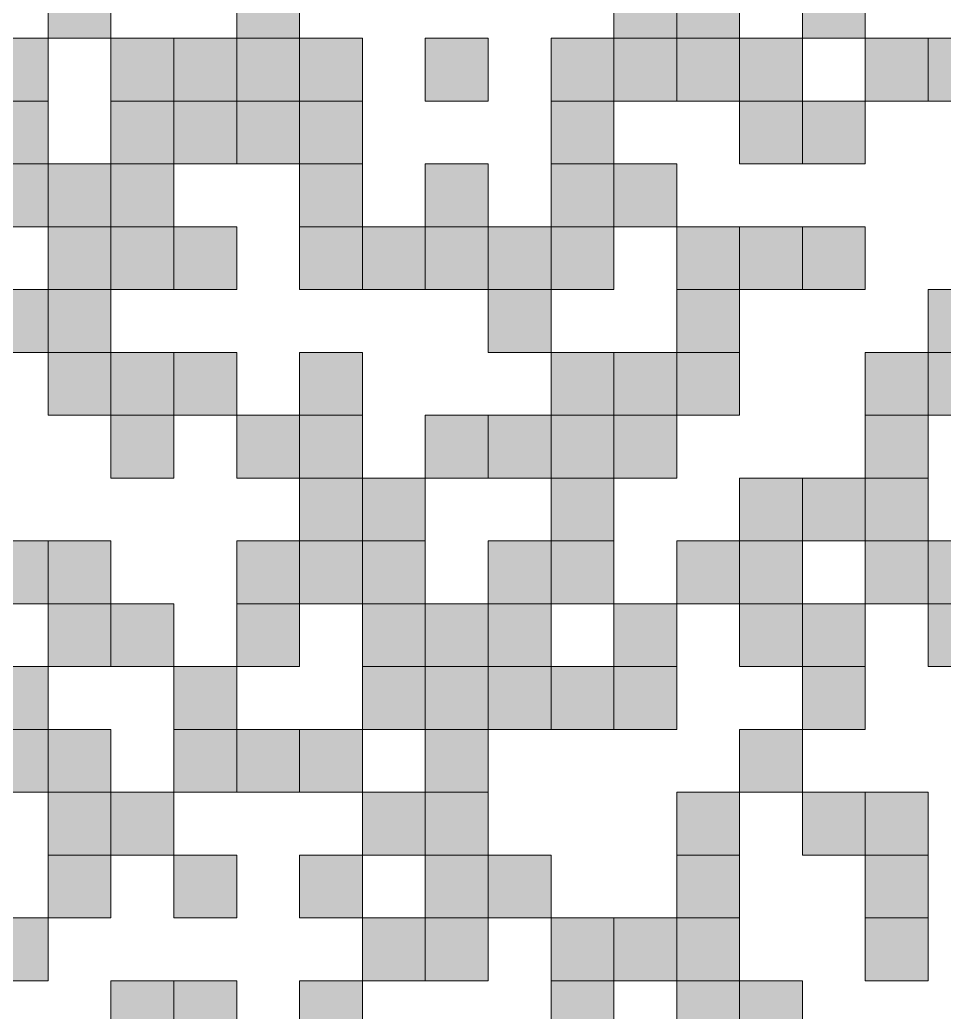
# Model space of a CAD drawing. Header units: inches. Extents: x -69 to 366, y -28 to 237.
# Drawn here: x 166.1 to 182.53, y 204.77 to 222.42 of the extents above; entities that cross this region are included whole.
import ezdxf

# ---------------------------------------------------------------- set-up
doc = ezdxf.new("R2010")
doc.units = ezdxf.units.IN
doc.header["$MEASUREMENT"] = 0
doc.layers.add('Graba Raster', color=2, linetype='Continuous')

msp = doc.modelspace()

# ---------------------------------------------------------------- hatches: boundary and pattern name
at = {"layer": 'Graba Raster', "true_color": 0xffffff}
h = msp.add_hatch(color=7, dxfattribs=at)
h.dxf.hatch_style = 2
h.paths.add_polyline_path([(166.602, 223.207), (167.719, 223.207), (167.719, 222.089), (166.602, 222.089)])
h = msp.add_hatch(color=7, dxfattribs=at)
h.dxf.hatch_style = 2
h.paths.add_polyline_path([(169.955, 223.207), (171.072, 223.207), (171.072, 222.089), (169.955, 222.089)])
h = msp.add_hatch(color=7, dxfattribs=at)
h.dxf.hatch_style = 2
h.paths.add_polyline_path([(176.66, 223.207), (177.778, 223.207), (177.778, 222.089), (176.66, 222.089)])
h = msp.add_hatch(color=7, dxfattribs=at)
h.dxf.hatch_style = 2
h.paths.add_polyline_path([(177.778, 223.207), (178.896, 223.207), (178.896, 222.089), (177.778, 222.089)])
h = msp.add_hatch(color=7, dxfattribs=at)
h.dxf.hatch_style = 2
h.paths.add_polyline_path([(180.013, 223.207), (181.131, 223.207), (181.131, 222.089), (180.013, 222.089)])
h = msp.add_hatch(color=7, dxfattribs=at)
h.dxf.hatch_style = 2
h.paths.add_polyline_path([(165.484, 222.089), (166.602, 222.089), (166.602, 220.972), (165.484, 220.972)])
h = msp.add_hatch(color=7, dxfattribs=at)
h.dxf.hatch_style = 2
h.paths.add_polyline_path([(167.719, 222.089), (168.837, 222.089), (168.837, 220.972), (167.719, 220.972)])
h = msp.add_hatch(color=7, dxfattribs=at)
h.dxf.hatch_style = 2
h.paths.add_polyline_path([(168.837, 222.089), (169.955, 222.089), (169.955, 220.972), (168.837, 220.972)])
h = msp.add_hatch(color=7, dxfattribs=at)
h.dxf.hatch_style = 2
h.paths.add_polyline_path([(169.955, 222.089), (171.072, 222.089), (171.072, 220.972), (169.955, 220.972)])
h = msp.add_hatch(color=7, dxfattribs=at)
h.dxf.hatch_style = 2
h.paths.add_polyline_path([(171.072, 222.089), (172.19, 222.089), (172.19, 220.972), (171.072, 220.972)])
h = msp.add_hatch(color=7, dxfattribs=at)
h.dxf.hatch_style = 2
h.paths.add_polyline_path([(173.308, 222.089), (174.425, 222.089), (174.425, 220.972), (173.308, 220.972)])
h = msp.add_hatch(color=7, dxfattribs=at)
h.dxf.hatch_style = 2
h.paths.add_polyline_path([(175.543, 222.089), (176.66, 222.089), (176.66, 220.972), (175.543, 220.972)])
h = msp.add_hatch(color=7, dxfattribs=at)
h.dxf.hatch_style = 2
h.paths.add_polyline_path([(176.66, 222.089), (177.778, 222.089), (177.778, 220.972), (176.66, 220.972)])
h = msp.add_hatch(color=7, dxfattribs=at)
h.dxf.hatch_style = 2
h.paths.add_polyline_path([(177.778, 222.089), (178.896, 222.089), (178.896, 220.972), (177.778, 220.972)])
h = msp.add_hatch(color=7, dxfattribs=at)
h.dxf.hatch_style = 2
h.paths.add_polyline_path([(178.896, 222.089), (180.013, 222.089), (180.013, 220.972), (178.896, 220.972)])
h = msp.add_hatch(color=7, dxfattribs=at)
h.dxf.hatch_style = 2
h.paths.add_polyline_path([(181.131, 222.089), (182.249, 222.089), (182.249, 220.972), (181.131, 220.972)])
h = msp.add_hatch(color=7, dxfattribs=at)
h.dxf.hatch_style = 2
h.paths.add_polyline_path([(182.249, 222.089), (183.366, 222.089), (183.366, 220.972), (182.249, 220.972)])
h = msp.add_hatch(color=7, dxfattribs=at)
h.dxf.hatch_style = 2
h.paths.add_polyline_path([(165.484, 220.972), (166.602, 220.972), (166.602, 219.854), (165.484, 219.854)])
h = msp.add_hatch(color=7, dxfattribs=at)
h.dxf.hatch_style = 2
h.paths.add_polyline_path([(167.719, 220.972), (168.837, 220.972), (168.837, 219.854), (167.719, 219.854)])
h = msp.add_hatch(color=7, dxfattribs=at)
h.dxf.hatch_style = 2
h.paths.add_polyline_path([(168.837, 220.972), (169.955, 220.972), (169.955, 219.854), (168.837, 219.854)])
h = msp.add_hatch(color=7, dxfattribs=at)
h.dxf.hatch_style = 2
h.paths.add_polyline_path([(169.955, 220.972), (171.072, 220.972), (171.072, 219.854), (169.955, 219.854)])
h = msp.add_hatch(color=7, dxfattribs=at)
h.dxf.hatch_style = 2
h.paths.add_polyline_path([(171.072, 220.972), (172.19, 220.972), (172.19, 219.854), (171.072, 219.854)])
h = msp.add_hatch(color=7, dxfattribs=at)
h.dxf.hatch_style = 2
h.paths.add_polyline_path([(175.543, 220.972), (176.66, 220.972), (176.66, 219.854), (175.543, 219.854)])
h = msp.add_hatch(color=7, dxfattribs=at)
h.dxf.hatch_style = 2
h.paths.add_polyline_path([(178.896, 220.972), (180.013, 220.972), (180.013, 219.854), (178.896, 219.854)])
h = msp.add_hatch(color=7, dxfattribs=at)
h.dxf.hatch_style = 2
h.paths.add_polyline_path([(180.013, 220.972), (181.131, 220.972), (181.131, 219.854), (180.013, 219.854)])
h = msp.add_hatch(color=7, dxfattribs=at)
h.dxf.hatch_style = 2
h.paths.add_polyline_path([(165.484, 219.854), (166.602, 219.854), (166.602, 218.736), (165.484, 218.736)])
h = msp.add_hatch(color=7, dxfattribs=at)
h.dxf.hatch_style = 2
h.paths.add_polyline_path([(166.602, 219.854), (167.719, 219.854), (167.719, 218.736), (166.602, 218.736)])
h = msp.add_hatch(color=7, dxfattribs=at)
h.dxf.hatch_style = 2
h.paths.add_polyline_path([(167.719, 219.854), (168.837, 219.854), (168.837, 218.736), (167.719, 218.736)])
h = msp.add_hatch(color=7, dxfattribs=at)
h.dxf.hatch_style = 2
h.paths.add_polyline_path([(171.072, 219.854), (172.19, 219.854), (172.19, 218.736), (171.072, 218.736)])
h = msp.add_hatch(color=7, dxfattribs=at)
h.dxf.hatch_style = 2
h.paths.add_polyline_path([(173.308, 219.854), (174.425, 219.854), (174.425, 218.736), (173.308, 218.736)])
h = msp.add_hatch(color=7, dxfattribs=at)
h.dxf.hatch_style = 2
h.paths.add_polyline_path([(175.543, 219.854), (176.66, 219.854), (176.66, 218.736), (175.543, 218.736)])
h = msp.add_hatch(color=7, dxfattribs=at)
h.dxf.hatch_style = 2
h.paths.add_polyline_path([(176.66, 219.854), (177.778, 219.854), (177.778, 218.736), (176.66, 218.736)])
h = msp.add_hatch(color=7, dxfattribs=at)
h.dxf.hatch_style = 2
h.paths.add_polyline_path([(166.602, 218.736), (167.719, 218.736), (167.719, 217.619), (166.602, 217.619)])
h = msp.add_hatch(color=7, dxfattribs=at)
h.dxf.hatch_style = 2
h.paths.add_polyline_path([(167.719, 218.736), (168.837, 218.736), (168.837, 217.619), (167.719, 217.619)])
h = msp.add_hatch(color=7, dxfattribs=at)
h.dxf.hatch_style = 2
h.paths.add_polyline_path([(168.837, 218.736), (169.955, 218.736), (169.955, 217.619), (168.837, 217.619)])
h = msp.add_hatch(color=7, dxfattribs=at)
h.dxf.hatch_style = 2
h.paths.add_polyline_path([(171.072, 218.736), (172.19, 218.736), (172.19, 217.619), (171.072, 217.619)])
h = msp.add_hatch(color=7, dxfattribs=at)
h.dxf.hatch_style = 2
h.paths.add_polyline_path([(172.19, 218.736), (173.308, 218.736), (173.308, 217.619), (172.19, 217.619)])
h = msp.add_hatch(color=7, dxfattribs=at)
h.dxf.hatch_style = 2
h.paths.add_polyline_path([(173.308, 218.736), (174.425, 218.736), (174.425, 217.619), (173.308, 217.619)])
h = msp.add_hatch(color=7, dxfattribs=at)
h.dxf.hatch_style = 2
h.paths.add_polyline_path([(174.425, 218.736), (175.543, 218.736), (175.543, 217.619), (174.425, 217.619)])
h = msp.add_hatch(color=7, dxfattribs=at)
h.dxf.hatch_style = 2
h.paths.add_polyline_path([(175.543, 218.736), (176.66, 218.736), (176.66, 217.619), (175.543, 217.619)])
h = msp.add_hatch(color=7, dxfattribs=at)
h.dxf.hatch_style = 2
h.paths.add_polyline_path([(177.778, 218.736), (178.896, 218.736), (178.896, 217.619), (177.778, 217.619)])
h = msp.add_hatch(color=7, dxfattribs=at)
h.dxf.hatch_style = 2
h.paths.add_polyline_path([(178.896, 218.736), (180.013, 218.736), (180.013, 217.619), (178.896, 217.619)])
h = msp.add_hatch(color=7, dxfattribs=at)
h.dxf.hatch_style = 2
h.paths.add_polyline_path([(180.013, 218.736), (181.131, 218.736), (181.131, 217.619), (180.013, 217.619)])
h = msp.add_hatch(color=7, dxfattribs=at)
h.dxf.hatch_style = 2
h.paths.add_polyline_path([(165.484, 217.619), (166.602, 217.619), (166.602, 216.501), (165.484, 216.501)])
h = msp.add_hatch(color=7, dxfattribs=at)
h.dxf.hatch_style = 2
h.paths.add_polyline_path([(166.602, 217.619), (167.719, 217.619), (167.719, 216.501), (166.602, 216.501)])
h = msp.add_hatch(color=7, dxfattribs=at)
h.dxf.hatch_style = 2
h.paths.add_polyline_path([(174.425, 217.619), (175.543, 217.619), (175.543, 216.501), (174.425, 216.501)])
h = msp.add_hatch(color=7, dxfattribs=at)
h.dxf.hatch_style = 2
h.paths.add_polyline_path([(177.778, 217.619), (178.896, 217.619), (178.896, 216.501), (177.778, 216.501)])
h = msp.add_hatch(color=7, dxfattribs=at)
h.dxf.hatch_style = 2
h.paths.add_polyline_path([(182.249, 217.619), (183.366, 217.619), (183.366, 216.501), (182.249, 216.501)])
h = msp.add_hatch(color=7, dxfattribs=at)
h.dxf.hatch_style = 2
h.paths.add_polyline_path([(166.602, 216.501), (167.719, 216.501), (167.719, 215.384), (166.602, 215.384)])
h = msp.add_hatch(color=7, dxfattribs=at)
h.dxf.hatch_style = 2
h.paths.add_polyline_path([(167.719, 216.501), (168.837, 216.501), (168.837, 215.384), (167.719, 215.384)])
h = msp.add_hatch(color=7, dxfattribs=at)
h.dxf.hatch_style = 2
h.paths.add_polyline_path([(168.837, 216.501), (169.955, 216.501), (169.955, 215.384), (168.837, 215.384)])
h = msp.add_hatch(color=7, dxfattribs=at)
h.dxf.hatch_style = 2
h.paths.add_polyline_path([(171.072, 216.501), (172.19, 216.501), (172.19, 215.384), (171.072, 215.384)])
h = msp.add_hatch(color=7, dxfattribs=at)
h.dxf.hatch_style = 2
h.paths.add_polyline_path([(175.543, 216.501), (176.66, 216.501), (176.66, 215.384), (175.543, 215.384)])
h = msp.add_hatch(color=7, dxfattribs=at)
h.dxf.hatch_style = 2
h.paths.add_polyline_path([(176.66, 216.501), (177.778, 216.501), (177.778, 215.384), (176.66, 215.384)])
h = msp.add_hatch(color=7, dxfattribs=at)
h.dxf.hatch_style = 2
h.paths.add_polyline_path([(177.778, 216.501), (178.896, 216.501), (178.896, 215.384), (177.778, 215.384)])
h = msp.add_hatch(color=7, dxfattribs=at)
h.dxf.hatch_style = 2
h.paths.add_polyline_path([(181.131, 216.501), (182.249, 216.501), (182.249, 215.384), (181.131, 215.384)])
h = msp.add_hatch(color=7, dxfattribs=at)
h.dxf.hatch_style = 2
h.paths.add_polyline_path([(182.249, 216.501), (183.366, 216.501), (183.366, 215.384), (182.249, 215.384)])
h = msp.add_hatch(color=7, dxfattribs=at)
h.dxf.hatch_style = 2
h.paths.add_polyline_path([(167.719, 215.384), (168.837, 215.384), (168.837, 214.266), (167.719, 214.266)])
h = msp.add_hatch(color=7, dxfattribs=at)
h.dxf.hatch_style = 2
h.paths.add_polyline_path([(169.955, 215.384), (171.072, 215.384), (171.072, 214.266), (169.955, 214.266)])
h = msp.add_hatch(color=7, dxfattribs=at)
h.dxf.hatch_style = 2
h.paths.add_polyline_path([(171.072, 215.384), (172.19, 215.384), (172.19, 214.266), (171.072, 214.266)])
h = msp.add_hatch(color=7, dxfattribs=at)
h.dxf.hatch_style = 2
h.paths.add_polyline_path([(173.308, 215.384), (174.425, 215.384), (174.425, 214.266), (173.308, 214.266)])
h = msp.add_hatch(color=7, dxfattribs=at)
h.dxf.hatch_style = 2
h.paths.add_polyline_path([(174.425, 215.384), (175.543, 215.384), (175.543, 214.266), (174.425, 214.266)])
h = msp.add_hatch(color=7, dxfattribs=at)
h.dxf.hatch_style = 2
h.paths.add_polyline_path([(175.543, 215.384), (176.66, 215.384), (176.66, 214.266), (175.543, 214.266)])
h = msp.add_hatch(color=7, dxfattribs=at)
h.dxf.hatch_style = 2
h.paths.add_polyline_path([(176.66, 215.384), (177.778, 215.384), (177.778, 214.266), (176.66, 214.266)])
h = msp.add_hatch(color=7, dxfattribs=at)
h.dxf.hatch_style = 2
h.paths.add_polyline_path([(181.131, 215.384), (182.249, 215.384), (182.249, 214.266), (181.131, 214.266)])
h = msp.add_hatch(color=7, dxfattribs=at)
h.dxf.hatch_style = 2
h.paths.add_polyline_path([(171.072, 214.266), (172.19, 214.266), (172.19, 213.148), (171.072, 213.148)])
h = msp.add_hatch(color=7, dxfattribs=at)
h.dxf.hatch_style = 2
h.paths.add_polyline_path([(172.19, 214.266), (173.308, 214.266), (173.308, 213.148), (172.19, 213.148)])
h = msp.add_hatch(color=7, dxfattribs=at)
h.dxf.hatch_style = 2
h.paths.add_polyline_path([(175.543, 214.266), (176.66, 214.266), (176.66, 213.148), (175.543, 213.148)])
h = msp.add_hatch(color=7, dxfattribs=at)
h.dxf.hatch_style = 2
h.paths.add_polyline_path([(178.896, 214.266), (180.013, 214.266), (180.013, 213.148), (178.896, 213.148)])
h = msp.add_hatch(color=7, dxfattribs=at)
h.dxf.hatch_style = 2
h.paths.add_polyline_path([(180.013, 214.266), (181.131, 214.266), (181.131, 213.148), (180.013, 213.148)])
h = msp.add_hatch(color=7, dxfattribs=at)
h.dxf.hatch_style = 2
h.paths.add_polyline_path([(181.131, 214.266), (182.249, 214.266), (182.249, 213.148), (181.131, 213.148)])
h = msp.add_hatch(color=7, dxfattribs=at)
h.dxf.hatch_style = 2
h.paths.add_polyline_path([(165.484, 213.148), (166.602, 213.148), (166.602, 212.031), (165.484, 212.031)])
h = msp.add_hatch(color=7, dxfattribs=at)
h.dxf.hatch_style = 2
h.paths.add_polyline_path([(166.602, 213.148), (167.719, 213.148), (167.719, 212.031), (166.602, 212.031)])
h = msp.add_hatch(color=7, dxfattribs=at)
h.dxf.hatch_style = 2
h.paths.add_polyline_path([(169.955, 213.148), (171.072, 213.148), (171.072, 212.031), (169.955, 212.031)])
h = msp.add_hatch(color=7, dxfattribs=at)
h.dxf.hatch_style = 2
h.paths.add_polyline_path([(171.072, 213.148), (172.19, 213.148), (172.19, 212.031), (171.072, 212.031)])
h = msp.add_hatch(color=7, dxfattribs=at)
h.dxf.hatch_style = 2
h.paths.add_polyline_path([(172.19, 213.148), (173.308, 213.148), (173.308, 212.031), (172.19, 212.031)])
h = msp.add_hatch(color=7, dxfattribs=at)
h.dxf.hatch_style = 2
h.paths.add_polyline_path([(174.425, 213.148), (175.543, 213.148), (175.543, 212.031), (174.425, 212.031)])
h = msp.add_hatch(color=7, dxfattribs=at)
h.dxf.hatch_style = 2
h.paths.add_polyline_path([(175.543, 213.148), (176.66, 213.148), (176.66, 212.031), (175.543, 212.031)])
h = msp.add_hatch(color=7, dxfattribs=at)
h.dxf.hatch_style = 2
h.paths.add_polyline_path([(177.778, 213.148), (178.896, 213.148), (178.896, 212.031), (177.778, 212.031)])
h = msp.add_hatch(color=7, dxfattribs=at)
h.dxf.hatch_style = 2
h.paths.add_polyline_path([(178.896, 213.148), (180.013, 213.148), (180.013, 212.031), (178.896, 212.031)])
h = msp.add_hatch(color=7, dxfattribs=at)
h.dxf.hatch_style = 2
h.paths.add_polyline_path([(181.131, 213.148), (182.249, 213.148), (182.249, 212.031), (181.131, 212.031)])
h = msp.add_hatch(color=7, dxfattribs=at)
h.dxf.hatch_style = 2
h.paths.add_polyline_path([(182.249, 213.148), (183.366, 213.148), (183.366, 212.031), (182.249, 212.031)])
h = msp.add_hatch(color=7, dxfattribs=at)
h.dxf.hatch_style = 2
h.paths.add_polyline_path([(166.602, 212.031), (167.719, 212.031), (167.719, 210.913), (166.602, 210.913)])
h = msp.add_hatch(color=7, dxfattribs=at)
h.dxf.hatch_style = 2
h.paths.add_polyline_path([(167.719, 212.031), (168.837, 212.031), (168.837, 210.913), (167.719, 210.913)])
h = msp.add_hatch(color=7, dxfattribs=at)
h.dxf.hatch_style = 2
h.paths.add_polyline_path([(169.955, 212.031), (171.072, 212.031), (171.072, 210.913), (169.955, 210.913)])
h = msp.add_hatch(color=7, dxfattribs=at)
h.dxf.hatch_style = 2
h.paths.add_polyline_path([(172.19, 212.031), (173.308, 212.031), (173.308, 210.913), (172.19, 210.913)])
h = msp.add_hatch(color=7, dxfattribs=at)
h.dxf.hatch_style = 2
h.paths.add_polyline_path([(173.308, 212.031), (174.425, 212.031), (174.425, 210.913), (173.308, 210.913)])
h = msp.add_hatch(color=7, dxfattribs=at)
h.dxf.hatch_style = 2
h.paths.add_polyline_path([(174.425, 212.031), (175.543, 212.031), (175.543, 210.913), (174.425, 210.913)])
h = msp.add_hatch(color=7, dxfattribs=at)
h.dxf.hatch_style = 2
h.paths.add_polyline_path([(176.66, 212.031), (177.778, 212.031), (177.778, 210.913), (176.66, 210.913)])
h = msp.add_hatch(color=7, dxfattribs=at)
h.dxf.hatch_style = 2
h.paths.add_polyline_path([(178.896, 212.031), (180.013, 212.031), (180.013, 210.913), (178.896, 210.913)])
h = msp.add_hatch(color=7, dxfattribs=at)
h.dxf.hatch_style = 2
h.paths.add_polyline_path([(180.013, 212.031), (181.131, 212.031), (181.131, 210.913), (180.013, 210.913)])
h = msp.add_hatch(color=7, dxfattribs=at)
h.dxf.hatch_style = 2
h.paths.add_polyline_path([(182.249, 212.031), (183.366, 212.031), (183.366, 210.913), (182.249, 210.913)])
h = msp.add_hatch(color=7, dxfattribs=at)
h.dxf.hatch_style = 2
h.paths.add_polyline_path([(165.484, 210.913), (166.602, 210.913), (166.602, 209.796), (165.484, 209.796)])
h = msp.add_hatch(color=7, dxfattribs=at)
h.dxf.hatch_style = 2
h.paths.add_polyline_path([(168.837, 210.913), (169.955, 210.913), (169.955, 209.796), (168.837, 209.796)])
h = msp.add_hatch(color=7, dxfattribs=at)
h.dxf.hatch_style = 2
h.paths.add_polyline_path([(172.19, 210.913), (173.308, 210.913), (173.308, 209.796), (172.19, 209.796)])
h = msp.add_hatch(color=7, dxfattribs=at)
h.dxf.hatch_style = 2
h.paths.add_polyline_path([(173.308, 210.913), (174.425, 210.913), (174.425, 209.796), (173.308, 209.796)])
h = msp.add_hatch(color=7, dxfattribs=at)
h.dxf.hatch_style = 2
h.paths.add_polyline_path([(174.425, 210.913), (175.543, 210.913), (175.543, 209.796), (174.425, 209.796)])
h = msp.add_hatch(color=7, dxfattribs=at)
h.dxf.hatch_style = 2
h.paths.add_polyline_path([(175.543, 210.913), (176.66, 210.913), (176.66, 209.796), (175.543, 209.796)])
h = msp.add_hatch(color=7, dxfattribs=at)
h.dxf.hatch_style = 2
h.paths.add_polyline_path([(176.66, 210.913), (177.778, 210.913), (177.778, 209.796), (176.66, 209.796)])
h = msp.add_hatch(color=7, dxfattribs=at)
h.dxf.hatch_style = 2
h.paths.add_polyline_path([(180.013, 210.913), (181.131, 210.913), (181.131, 209.796), (180.013, 209.796)])
h = msp.add_hatch(color=7, dxfattribs=at)
h.dxf.hatch_style = 2
h.paths.add_polyline_path([(165.484, 209.796), (166.602, 209.796), (166.602, 208.678), (165.484, 208.678)])
h = msp.add_hatch(color=7, dxfattribs=at)
h.dxf.hatch_style = 2
h.paths.add_polyline_path([(166.602, 209.796), (167.719, 209.796), (167.719, 208.678), (166.602, 208.678)])
h = msp.add_hatch(color=7, dxfattribs=at)
h.dxf.hatch_style = 2
h.paths.add_polyline_path([(168.837, 209.796), (169.955, 209.796), (169.955, 208.678), (168.837, 208.678)])
h = msp.add_hatch(color=7, dxfattribs=at)
h.dxf.hatch_style = 2
h.paths.add_polyline_path([(169.955, 209.796), (171.072, 209.796), (171.072, 208.678), (169.955, 208.678)])
h = msp.add_hatch(color=7, dxfattribs=at)
h.dxf.hatch_style = 2
h.paths.add_polyline_path([(171.072, 209.796), (172.19, 209.796), (172.19, 208.678), (171.072, 208.678)])
h = msp.add_hatch(color=7, dxfattribs=at)
h.dxf.hatch_style = 2
h.paths.add_polyline_path([(173.308, 209.796), (174.425, 209.796), (174.425, 208.678), (173.308, 208.678)])
h = msp.add_hatch(color=7, dxfattribs=at)
h.dxf.hatch_style = 2
h.paths.add_polyline_path([(178.896, 209.796), (180.013, 209.796), (180.013, 208.678), (178.896, 208.678)])
h = msp.add_hatch(color=7, dxfattribs=at)
h.dxf.hatch_style = 2
h.paths.add_polyline_path([(166.602, 208.678), (167.719, 208.678), (167.719, 207.56), (166.602, 207.56)])
h = msp.add_hatch(color=7, dxfattribs=at)
h.dxf.hatch_style = 2
h.paths.add_polyline_path([(167.719, 208.678), (168.837, 208.678), (168.837, 207.56), (167.719, 207.56)])
h = msp.add_hatch(color=7, dxfattribs=at)
h.dxf.hatch_style = 2
h.paths.add_polyline_path([(172.19, 208.678), (173.308, 208.678), (173.308, 207.56), (172.19, 207.56)])
h = msp.add_hatch(color=7, dxfattribs=at)
h.dxf.hatch_style = 2
h.paths.add_polyline_path([(173.308, 208.678), (174.425, 208.678), (174.425, 207.56), (173.308, 207.56)])
h = msp.add_hatch(color=7, dxfattribs=at)
h.dxf.hatch_style = 2
h.paths.add_polyline_path([(177.778, 208.678), (178.896, 208.678), (178.896, 207.56), (177.778, 207.56)])
h = msp.add_hatch(color=7, dxfattribs=at)
h.dxf.hatch_style = 2
h.paths.add_polyline_path([(180.013, 208.678), (181.131, 208.678), (181.131, 207.56), (180.013, 207.56)])
h = msp.add_hatch(color=7, dxfattribs=at)
h.dxf.hatch_style = 2
h.paths.add_polyline_path([(181.131, 208.678), (182.249, 208.678), (182.249, 207.56), (181.131, 207.56)])
h = msp.add_hatch(color=7, dxfattribs=at)
h.dxf.hatch_style = 2
h.paths.add_polyline_path([(166.602, 207.56), (167.719, 207.56), (167.719, 206.443), (166.602, 206.443)])
h = msp.add_hatch(color=7, dxfattribs=at)
h.dxf.hatch_style = 2
h.paths.add_polyline_path([(168.837, 207.56), (169.955, 207.56), (169.955, 206.443), (168.837, 206.443)])
h = msp.add_hatch(color=7, dxfattribs=at)
h.dxf.hatch_style = 2
h.paths.add_polyline_path([(171.072, 207.56), (172.19, 207.56), (172.19, 206.443), (171.072, 206.443)])
h = msp.add_hatch(color=7, dxfattribs=at)
h.dxf.hatch_style = 2
h.paths.add_polyline_path([(173.308, 207.56), (174.425, 207.56), (174.425, 206.443), (173.308, 206.443)])
h = msp.add_hatch(color=7, dxfattribs=at)
h.dxf.hatch_style = 2
h.paths.add_polyline_path([(174.425, 207.56), (175.543, 207.56), (175.543, 206.443), (174.425, 206.443)])
h = msp.add_hatch(color=7, dxfattribs=at)
h.dxf.hatch_style = 2
h.paths.add_polyline_path([(177.778, 207.56), (178.896, 207.56), (178.896, 206.443), (177.778, 206.443)])
h = msp.add_hatch(color=7, dxfattribs=at)
h.dxf.hatch_style = 2
h.paths.add_polyline_path([(181.131, 207.56), (182.249, 207.56), (182.249, 206.443), (181.131, 206.443)])
h = msp.add_hatch(color=7, dxfattribs=at)
h.dxf.hatch_style = 2
h.paths.add_polyline_path([(165.484, 206.443), (166.602, 206.443), (166.602, 205.325), (165.484, 205.325)])
h = msp.add_hatch(color=7, dxfattribs=at)
h.dxf.hatch_style = 2
h.paths.add_polyline_path([(172.19, 206.443), (173.308, 206.443), (173.308, 205.325), (172.19, 205.325)])
h = msp.add_hatch(color=7, dxfattribs=at)
h.dxf.hatch_style = 2
h.paths.add_polyline_path([(173.308, 206.443), (174.425, 206.443), (174.425, 205.325), (173.308, 205.325)])
h = msp.add_hatch(color=7, dxfattribs=at)
h.dxf.hatch_style = 2
h.paths.add_polyline_path([(175.543, 206.443), (176.66, 206.443), (176.66, 205.325), (175.543, 205.325)])
h = msp.add_hatch(color=7, dxfattribs=at)
h.dxf.hatch_style = 2
h.paths.add_polyline_path([(176.66, 206.443), (177.778, 206.443), (177.778, 205.325), (176.66, 205.325)])
h = msp.add_hatch(color=7, dxfattribs=at)
h.dxf.hatch_style = 2
h.paths.add_polyline_path([(177.778, 206.443), (178.896, 206.443), (178.896, 205.325), (177.778, 205.325)])
h = msp.add_hatch(color=7, dxfattribs=at)
h.dxf.hatch_style = 2
h.paths.add_polyline_path([(181.131, 206.443), (182.249, 206.443), (182.249, 205.325), (181.131, 205.325)])
h = msp.add_hatch(color=7, dxfattribs=at)
h.dxf.hatch_style = 2
h.paths.add_polyline_path([(167.719, 205.325), (168.837, 205.325), (168.837, 204.208), (167.719, 204.208)])
h = msp.add_hatch(color=7, dxfattribs=at)
h.dxf.hatch_style = 2
h.paths.add_polyline_path([(168.837, 205.325), (169.955, 205.325), (169.955, 204.208), (168.837, 204.208)])
h = msp.add_hatch(color=7, dxfattribs=at)
h.dxf.hatch_style = 2
h.paths.add_polyline_path([(171.072, 205.325), (172.19, 205.325), (172.19, 204.208), (171.072, 204.208)])
h = msp.add_hatch(color=7, dxfattribs=at)
h.dxf.hatch_style = 2
h.paths.add_polyline_path([(175.543, 205.325), (176.66, 205.325), (176.66, 204.208), (175.543, 204.208)])
h = msp.add_hatch(color=7, dxfattribs=at)
h.dxf.hatch_style = 2
h.paths.add_polyline_path([(177.778, 205.325), (178.896, 205.325), (178.896, 204.208), (177.778, 204.208)])
h = msp.add_hatch(color=7, dxfattribs=at)
h.dxf.hatch_style = 2
h.paths.add_polyline_path([(178.896, 205.325), (180.013, 205.325), (180.013, 204.208), (178.896, 204.208)])

# ---------------------------------------------------------------- linework, layer by layer
at = {"layer": 'Graba Raster', "lineweight": 0}
for points in [[(166.602, 223.207), (167.719, 223.207), (167.719, 222.089), (166.602, 222.089), (166.602, 223.207)], [(169.955, 223.207), (171.072, 223.207), (171.072, 222.089), (169.955, 222.089), (169.955, 223.207)], [(176.66, 223.207), (177.778, 223.207), (177.778, 222.089), (176.66, 222.089), (176.66, 223.207)], [(177.778, 223.207), (178.896, 223.207), (178.896, 222.089), (177.778, 222.089), (177.778, 223.207)], [(180.013, 223.207), (181.131, 223.207), (181.131, 222.089), (180.013, 222.089), (180.013, 223.207)], [(165.484, 222.089), (166.602, 222.089), (166.602, 220.972), (165.484, 220.972), (165.484, 222.089)], [(167.719, 222.089), (168.837, 222.089), (168.837, 220.972), (167.719, 220.972), (167.719, 222.089)], [(168.837, 222.089), (169.955, 222.089), (169.955, 220.972), (168.837, 220.972), (168.837, 222.089)], [(169.955, 222.089), (171.072, 222.089), (171.072, 220.972), (169.955, 220.972), (169.955, 222.089)], [(171.072, 222.089), (172.19, 222.089), (172.19, 220.972), (171.072, 220.972), (171.072, 222.089)], [(173.308, 222.089), (174.425, 222.089), (174.425, 220.972), (173.308, 220.972), (173.308, 222.089)], [(175.543, 222.089), (176.66, 222.089), (176.66, 220.972), (175.543, 220.972), (175.543, 222.089)], [(176.66, 222.089), (177.778, 222.089), (177.778, 220.972), (176.66, 220.972), (176.66, 222.089)], [(177.778, 222.089), (178.896, 222.089), (178.896, 220.972), (177.778, 220.972), (177.778, 222.089)], [(178.896, 222.089), (180.013, 222.089), (180.013, 220.972), (178.896, 220.972), (178.896, 222.089)], [(181.131, 222.089), (182.249, 222.089), (182.249, 220.972), (181.131, 220.972), (181.131, 222.089)], [(182.249, 222.089), (183.366, 222.089), (183.366, 220.972), (182.249, 220.972), (182.249, 222.089)], [(165.484, 220.972), (166.602, 220.972), (166.602, 219.854), (165.484, 219.854), (165.484, 220.972)], [(167.719, 220.972), (168.837, 220.972), (168.837, 219.854), (167.719, 219.854), (167.719, 220.972)], [(168.837, 220.972), (169.955, 220.972), (169.955, 219.854), (168.837, 219.854), (168.837, 220.972)], [(169.955, 220.972), (171.072, 220.972), (171.072, 219.854), (169.955, 219.854), (169.955, 220.972)], [(171.072, 220.972), (172.19, 220.972), (172.19, 219.854), (171.072, 219.854), (171.072, 220.972)], [(175.543, 220.972), (176.66, 220.972), (176.66, 219.854), (175.543, 219.854), (175.543, 220.972)], [(178.896, 220.972), (180.013, 220.972), (180.013, 219.854), (178.896, 219.854), (178.896, 220.972)], [(180.013, 220.972), (181.131, 220.972), (181.131, 219.854), (180.013, 219.854), (180.013, 220.972)], [(165.484, 219.854), (166.602, 219.854), (166.602, 218.736), (165.484, 218.736), (165.484, 219.854)], [(166.602, 219.854), (167.719, 219.854), (167.719, 218.736), (166.602, 218.736), (166.602, 219.854)], [(167.719, 219.854), (168.837, 219.854), (168.837, 218.736), (167.719, 218.736), (167.719, 219.854)], [(171.072, 219.854), (172.19, 219.854), (172.19, 218.736), (171.072, 218.736), (171.072, 219.854)], [(173.308, 219.854), (174.425, 219.854), (174.425, 218.736), (173.308, 218.736), (173.308, 219.854)], [(175.543, 219.854), (176.66, 219.854), (176.66, 218.736), (175.543, 218.736), (175.543, 219.854)], [(176.66, 219.854), (177.778, 219.854), (177.778, 218.736), (176.66, 218.736), (176.66, 219.854)], [(166.602, 218.736), (167.719, 218.736), (167.719, 217.619), (166.602, 217.619), (166.602, 218.736)], [(167.719, 218.736), (168.837, 218.736), (168.837, 217.619), (167.719, 217.619), (167.719, 218.736)], [(168.837, 218.736), (169.955, 218.736), (169.955, 217.619), (168.837, 217.619), (168.837, 218.736)], [(171.072, 218.736), (172.19, 218.736), (172.19, 217.619), (171.072, 217.619), (171.072, 218.736)], [(172.19, 218.736), (173.308, 218.736), (173.308, 217.619), (172.19, 217.619), (172.19, 218.736)], [(173.308, 218.736), (174.425, 218.736), (174.425, 217.619), (173.308, 217.619), (173.308, 218.736)], [(174.425, 218.736), (175.543, 218.736), (175.543, 217.619), (174.425, 217.619), (174.425, 218.736)], [(175.543, 218.736), (176.66, 218.736), (176.66, 217.619), (175.543, 217.619), (175.543, 218.736)], [(177.778, 218.736), (178.896, 218.736), (178.896, 217.619), (177.778, 217.619), (177.778, 218.736)], [(178.896, 218.736), (180.013, 218.736), (180.013, 217.619), (178.896, 217.619), (178.896, 218.736)], [(180.013, 218.736), (181.131, 218.736), (181.131, 217.619), (180.013, 217.619), (180.013, 218.736)], [(165.484, 217.619), (166.602, 217.619), (166.602, 216.501), (165.484, 216.501), (165.484, 217.619)], [(166.602, 217.619), (167.719, 217.619), (167.719, 216.501), (166.602, 216.501), (166.602, 217.619)], [(174.425, 217.619), (175.543, 217.619), (175.543, 216.501), (174.425, 216.501), (174.425, 217.619)], [(177.778, 217.619), (178.896, 217.619), (178.896, 216.501), (177.778, 216.501), (177.778, 217.619)], [(182.249, 217.619), (183.366, 217.619), (183.366, 216.501), (182.249, 216.501), (182.249, 217.619)], [(166.602, 216.501), (167.719, 216.501), (167.719, 215.384), (166.602, 215.384), (166.602, 216.501)], [(167.719, 216.501), (168.837, 216.501), (168.837, 215.384), (167.719, 215.384), (167.719, 216.501)], [(168.837, 216.501), (169.955, 216.501), (169.955, 215.384), (168.837, 215.384), (168.837, 216.501)], [(171.072, 216.501), (172.19, 216.501), (172.19, 215.384), (171.072, 215.384), (171.072, 216.501)], [(175.543, 216.501), (176.66, 216.501), (176.66, 215.384), (175.543, 215.384), (175.543, 216.501)], [(176.66, 216.501), (177.778, 216.501), (177.778, 215.384), (176.66, 215.384), (176.66, 216.501)], [(177.778, 216.501), (178.896, 216.501), (178.896, 215.384), (177.778, 215.384), (177.778, 216.501)], [(181.131, 216.501), (182.249, 216.501), (182.249, 215.384), (181.131, 215.384), (181.131, 216.501)], [(182.249, 216.501), (183.366, 216.501), (183.366, 215.384), (182.249, 215.384), (182.249, 216.501)], [(167.719, 215.384), (168.837, 215.384), (168.837, 214.266), (167.719, 214.266), (167.719, 215.384)], [(169.955, 215.384), (171.072, 215.384), (171.072, 214.266), (169.955, 214.266), (169.955, 215.384)], [(171.072, 215.384), (172.19, 215.384), (172.19, 214.266), (171.072, 214.266), (171.072, 215.384)], [(173.308, 215.384), (174.425, 215.384), (174.425, 214.266), (173.308, 214.266), (173.308, 215.384)], [(174.425, 215.384), (175.543, 215.384), (175.543, 214.266), (174.425, 214.266), (174.425, 215.384)], [(175.543, 215.384), (176.66, 215.384), (176.66, 214.266), (175.543, 214.266), (175.543, 215.384)], [(176.66, 215.384), (177.778, 215.384), (177.778, 214.266), (176.66, 214.266), (176.66, 215.384)], [(181.131, 215.384), (182.249, 215.384), (182.249, 214.266), (181.131, 214.266), (181.131, 215.384)], [(171.072, 214.266), (172.19, 214.266), (172.19, 213.148), (171.072, 213.148), (171.072, 214.266)], [(172.19, 214.266), (173.308, 214.266), (173.308, 213.148), (172.19, 213.148), (172.19, 214.266)], [(175.543, 214.266), (176.66, 214.266), (176.66, 213.148), (175.543, 213.148), (175.543, 214.266)], [(178.896, 214.266), (180.013, 214.266), (180.013, 213.148), (178.896, 213.148), (178.896, 214.266)], [(180.013, 214.266), (181.131, 214.266), (181.131, 213.148), (180.013, 213.148), (180.013, 214.266)], [(181.131, 214.266), (182.249, 214.266), (182.249, 213.148), (181.131, 213.148), (181.131, 214.266)], [(165.484, 213.148), (166.602, 213.148), (166.602, 212.031), (165.484, 212.031), (165.484, 213.148)], [(166.602, 213.148), (167.719, 213.148), (167.719, 212.031), (166.602, 212.031), (166.602, 213.148)], [(169.955, 213.148), (171.072, 213.148), (171.072, 212.031), (169.955, 212.031), (169.955, 213.148)], [(171.072, 213.148), (172.19, 213.148), (172.19, 212.031), (171.072, 212.031), (171.072, 213.148)], [(172.19, 213.148), (173.308, 213.148), (173.308, 212.031), (172.19, 212.031), (172.19, 213.148)], [(174.425, 213.148), (175.543, 213.148), (175.543, 212.031), (174.425, 212.031), (174.425, 213.148)], [(175.543, 213.148), (176.66, 213.148), (176.66, 212.031), (175.543, 212.031), (175.543, 213.148)], [(177.778, 213.148), (178.896, 213.148), (178.896, 212.031), (177.778, 212.031), (177.778, 213.148)], [(178.896, 213.148), (180.013, 213.148), (180.013, 212.031), (178.896, 212.031), (178.896, 213.148)], [(181.131, 213.148), (182.249, 213.148), (182.249, 212.031), (181.131, 212.031), (181.131, 213.148)], [(182.249, 213.148), (183.366, 213.148), (183.366, 212.031), (182.249, 212.031), (182.249, 213.148)], [(166.602, 212.031), (167.719, 212.031), (167.719, 210.913), (166.602, 210.913), (166.602, 212.031)], [(167.719, 212.031), (168.837, 212.031), (168.837, 210.913), (167.719, 210.913), (167.719, 212.031)], [(169.955, 212.031), (171.072, 212.031), (171.072, 210.913), (169.955, 210.913), (169.955, 212.031)], [(172.19, 212.031), (173.308, 212.031), (173.308, 210.913), (172.19, 210.913), (172.19, 212.031)], [(173.308, 212.031), (174.425, 212.031), (174.425, 210.913), (173.308, 210.913), (173.308, 212.031)], [(174.425, 212.031), (175.543, 212.031), (175.543, 210.913), (174.425, 210.913), (174.425, 212.031)], [(176.66, 212.031), (177.778, 212.031), (177.778, 210.913), (176.66, 210.913), (176.66, 212.031)], [(178.896, 212.031), (180.013, 212.031), (180.013, 210.913), (178.896, 210.913), (178.896, 212.031)], [(180.013, 212.031), (181.131, 212.031), (181.131, 210.913), (180.013, 210.913), (180.013, 212.031)], [(182.249, 212.031), (183.366, 212.031), (183.366, 210.913), (182.249, 210.913), (182.249, 212.031)], [(165.484, 210.913), (166.602, 210.913), (166.602, 209.796), (165.484, 209.796), (165.484, 210.913)], [(168.837, 210.913), (169.955, 210.913), (169.955, 209.796), (168.837, 209.796), (168.837, 210.913)], [(172.19, 210.913), (173.308, 210.913), (173.308, 209.796), (172.19, 209.796), (172.19, 210.913)], [(173.308, 210.913), (174.425, 210.913), (174.425, 209.796), (173.308, 209.796), (173.308, 210.913)], [(174.425, 210.913), (175.543, 210.913), (175.543, 209.796), (174.425, 209.796), (174.425, 210.913)], [(175.543, 210.913), (176.66, 210.913), (176.66, 209.796), (175.543, 209.796), (175.543, 210.913)], [(176.66, 210.913), (177.778, 210.913), (177.778, 209.796), (176.66, 209.796), (176.66, 210.913)], [(180.013, 210.913), (181.131, 210.913), (181.131, 209.796), (180.013, 209.796), (180.013, 210.913)], [(165.484, 209.796), (166.602, 209.796), (166.602, 208.678), (165.484, 208.678), (165.484, 209.796)], [(166.602, 209.796), (167.719, 209.796), (167.719, 208.678), (166.602, 208.678), (166.602, 209.796)], [(168.837, 209.796), (169.955, 209.796), (169.955, 208.678), (168.837, 208.678), (168.837, 209.796)], [(169.955, 209.796), (171.072, 209.796), (171.072, 208.678), (169.955, 208.678), (169.955, 209.796)], [(171.072, 209.796), (172.19, 209.796), (172.19, 208.678), (171.072, 208.678), (171.072, 209.796)], [(173.308, 209.796), (174.425, 209.796), (174.425, 208.678), (173.308, 208.678), (173.308, 209.796)], [(178.896, 209.796), (180.013, 209.796), (180.013, 208.678), (178.896, 208.678), (178.896, 209.796)], [(166.602, 208.678), (167.719, 208.678), (167.719, 207.56), (166.602, 207.56), (166.602, 208.678)], [(167.719, 208.678), (168.837, 208.678), (168.837, 207.56), (167.719, 207.56), (167.719, 208.678)], [(172.19, 208.678), (173.308, 208.678), (173.308, 207.56), (172.19, 207.56), (172.19, 208.678)], [(173.308, 208.678), (174.425, 208.678), (174.425, 207.56), (173.308, 207.56), (173.308, 208.678)], [(177.778, 208.678), (178.896, 208.678), (178.896, 207.56), (177.778, 207.56), (177.778, 208.678)], [(180.013, 208.678), (181.131, 208.678), (181.131, 207.56), (180.013, 207.56), (180.013, 208.678)], [(181.131, 208.678), (182.249, 208.678), (182.249, 207.56), (181.131, 207.56), (181.131, 208.678)], [(166.602, 207.56), (167.719, 207.56), (167.719, 206.443), (166.602, 206.443), (166.602, 207.56)], [(168.837, 207.56), (169.955, 207.56), (169.955, 206.443), (168.837, 206.443), (168.837, 207.56)], [(171.072, 207.56), (172.19, 207.56), (172.19, 206.443), (171.072, 206.443), (171.072, 207.56)], [(173.308, 207.56), (174.425, 207.56), (174.425, 206.443), (173.308, 206.443), (173.308, 207.56)], [(174.425, 207.56), (175.543, 207.56), (175.543, 206.443), (174.425, 206.443), (174.425, 207.56)], [(177.778, 207.56), (178.896, 207.56), (178.896, 206.443), (177.778, 206.443), (177.778, 207.56)], [(181.131, 207.56), (182.249, 207.56), (182.249, 206.443), (181.131, 206.443), (181.131, 207.56)], [(165.484, 206.443), (166.602, 206.443), (166.602, 205.325), (165.484, 205.325), (165.484, 206.443)], [(172.19, 206.443), (173.308, 206.443), (173.308, 205.325), (172.19, 205.325), (172.19, 206.443)], [(173.308, 206.443), (174.425, 206.443), (174.425, 205.325), (173.308, 205.325), (173.308, 206.443)], [(175.543, 206.443), (176.66, 206.443), (176.66, 205.325), (175.543, 205.325), (175.543, 206.443)], [(176.66, 206.443), (177.778, 206.443), (177.778, 205.325), (176.66, 205.325), (176.66, 206.443)], [(177.778, 206.443), (178.896, 206.443), (178.896, 205.325), (177.778, 205.325), (177.778, 206.443)], [(181.131, 206.443), (182.249, 206.443), (182.249, 205.325), (181.131, 205.325), (181.131, 206.443)], [(167.719, 205.325), (168.837, 205.325), (168.837, 204.208), (167.719, 204.208), (167.719, 205.325)], [(168.837, 205.325), (169.955, 205.325), (169.955, 204.208), (168.837, 204.208), (168.837, 205.325)], [(171.072, 205.325), (172.19, 205.325), (172.19, 204.208), (171.072, 204.208), (171.072, 205.325)], [(175.543, 205.325), (176.66, 205.325), (176.66, 204.208), (175.543, 204.208), (175.543, 205.325)], [(177.778, 205.325), (178.896, 205.325), (178.896, 204.208), (177.778, 204.208), (177.778, 205.325)], [(178.896, 205.325), (180.013, 205.325), (180.013, 204.208), (178.896, 204.208), (178.896, 205.325)]]:
    msp.add_lwpolyline(points, dxfattribs=at)

doc.saveas('drawing.dxf')
